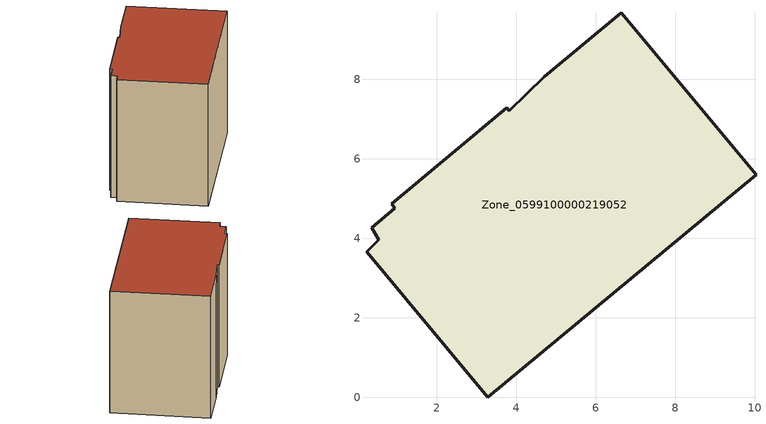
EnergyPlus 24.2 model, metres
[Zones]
Zone_0599100000219052
 floor ground (C_G): 4.71,8.06 6.64,9.67 10.03,5.6 3.29,0 0.24,3.66 0.54,3.96 0.37,4.26 0.95,4.75 0.87,4.87 3.76,7.28 3.83,7.2 z0
 wall outside (C_F): 10.03,5.6 6.64,9.67 4.71,8.06 3.83,7.2 3.76,7.28 0.87,4.87 0.95,4.75 0.37,4.26 0.54,3.96 0.24,3.66 3.29,0 10.03,5.6 z0:7.04
 roof outside (C_R): 6.64,9.67 4.71,8.06 3.83,7.2 3.76,7.28 0.87,4.87 0.95,4.75 0.37,4.26 0.54,3.96 0.24,3.66 3.29,0 10.03,5.6 z7.04
[BUILDING]
Pand.0599100000219052: North Axis=0; Terrain=City; Loads Convergence Tolerance Value=0.04; Temperature Convergence Tolerance Value=0.4; Solar Distribution=FullExterior; Maximum Number of Warmup Days=25; Minimum Number of Warmup Days=1
[Site:Location]
Rotterdam.The.Hague.AP_ZH_NLD Design_Conditions: Latitude=51.96; Longitude=4.45; Time Zone=1; Elevation=-4.5
[SITE:GROUNDTEMPERATURE:BUILDINGSURFACE]
18, 18, 18, 18, 18, 18, 18, 18, 18, 18, 18, 18
[MATERIAL] Thermal Absorptance=0.9; Solar Absorptance=0.7; Visible Absorptance=0.7
Name | Roughness | Thickness | Conductivity | Density | Specific Heat
G.TC.1946 | MediumSmooth | 0.15 | 1 | 540 | 1210
F.TC.1946 | Rough | 0.3 | 0.857143 | 1920 | 840
R.TC.1946 | MediumRough | 0.2 | 0.909091 | 1500 | 1000
[CONSTRUCTION]
C_G: G.TC.1946
C_F: F.TC.1946
C_R: R.TC.1946
[ZONE]
Zone_0599100000219052: Type=1; Multiplier=1; Ceiling Height=Autocalculate; Volume=Autocalculate; Floor Area=autocalculate; Part of Total Floor Area=Yes
[ZONEINFILTRATION:DESIGNFLOWRATE]
Infil_Zone_0599100000219052: Zone or ZoneList or Space or SpaceList=Zone_0599100000219052; Schedule=AlwaysOn; Design Flow Rate Calculation Method=Flow/Area; Flow Rate per Floor Area=0.003; Constant Term Coefficient=1; Temperature Term Coefficient=0; Velocity Term Coefficient=0; Velocity Squared Term Coefficient=0
[HVACTEMPLATE:ZONE:IDEALLOADSAIRSYSTEM]
Zone_0599100000219052: Maximum Heating Supply Air Temperature=50; Minimum Cooling Supply Air Temperature=13; Maximum Heating Supply Air Humidity Ratio=0.0156; Minimum Cooling Supply Air Humidity Ratio=0.0077; Heating Limit=NoLimit; Cooling Limit=NoLimit; Dehumidification Control Type=ConstantSensibleHeatRatio; Cooling Sensible Heat Ratio=0.7; Dehumidification Setpoint=60; Humidification Control Type=None; Humidification Setpoint=30; Outdoor Air Method=None; Outdoor Air Flow Rate per Person=0.00944; Outdoor Air Flow Rate per Zone Floor Area=0; Outdoor Air Flow Rate per Zone=0; Demand Controlled Ventilation Type=None; Outdoor Air Economizer Type=NoEconomizer; Heat Recovery Type=None; Sensible Heat Recovery Effectiveness=0.7; Latent Heat Recovery Effectiveness=0.65
[ZONECONTROL:THERMOSTAT]
ThermostatControl_Zone_0599100000219052: Zone or ZoneList=Zone_0599100000219052; Control Type Schedule=DualSetpointControlType; Control 1=Thermostat_Zone_0599100000219052; Temperature Difference Between Cutout And Setpoint=0
[THERMOSTATSETPOINT:DUALSETPOINT]
Thermostat_Zone_0599100000219052: Heating Setpoint Temperature Schedule=HeatingSetpoint_Zone_0599100000219052; Cooling Setpoint Temperature Schedule=CoolingSetpoint_Zone_0599100000219052
[SCHEDULE:COMPACT]
HeatingSetpoint_Zone_0599100000219052: Through: 12/31, For: AllDays, Until: 24:00, 21
CoolingSetpoint_Zone_0599100000219052: Through: 12/31, For: AllDays, Until: 24:00, 24
DualSetpointControlType: Through: 12/31, For: AllDays, Until: 24:00, 4
AlwaysOn: Through: 12/31, For: AllDays, Until: 24:00, 1
